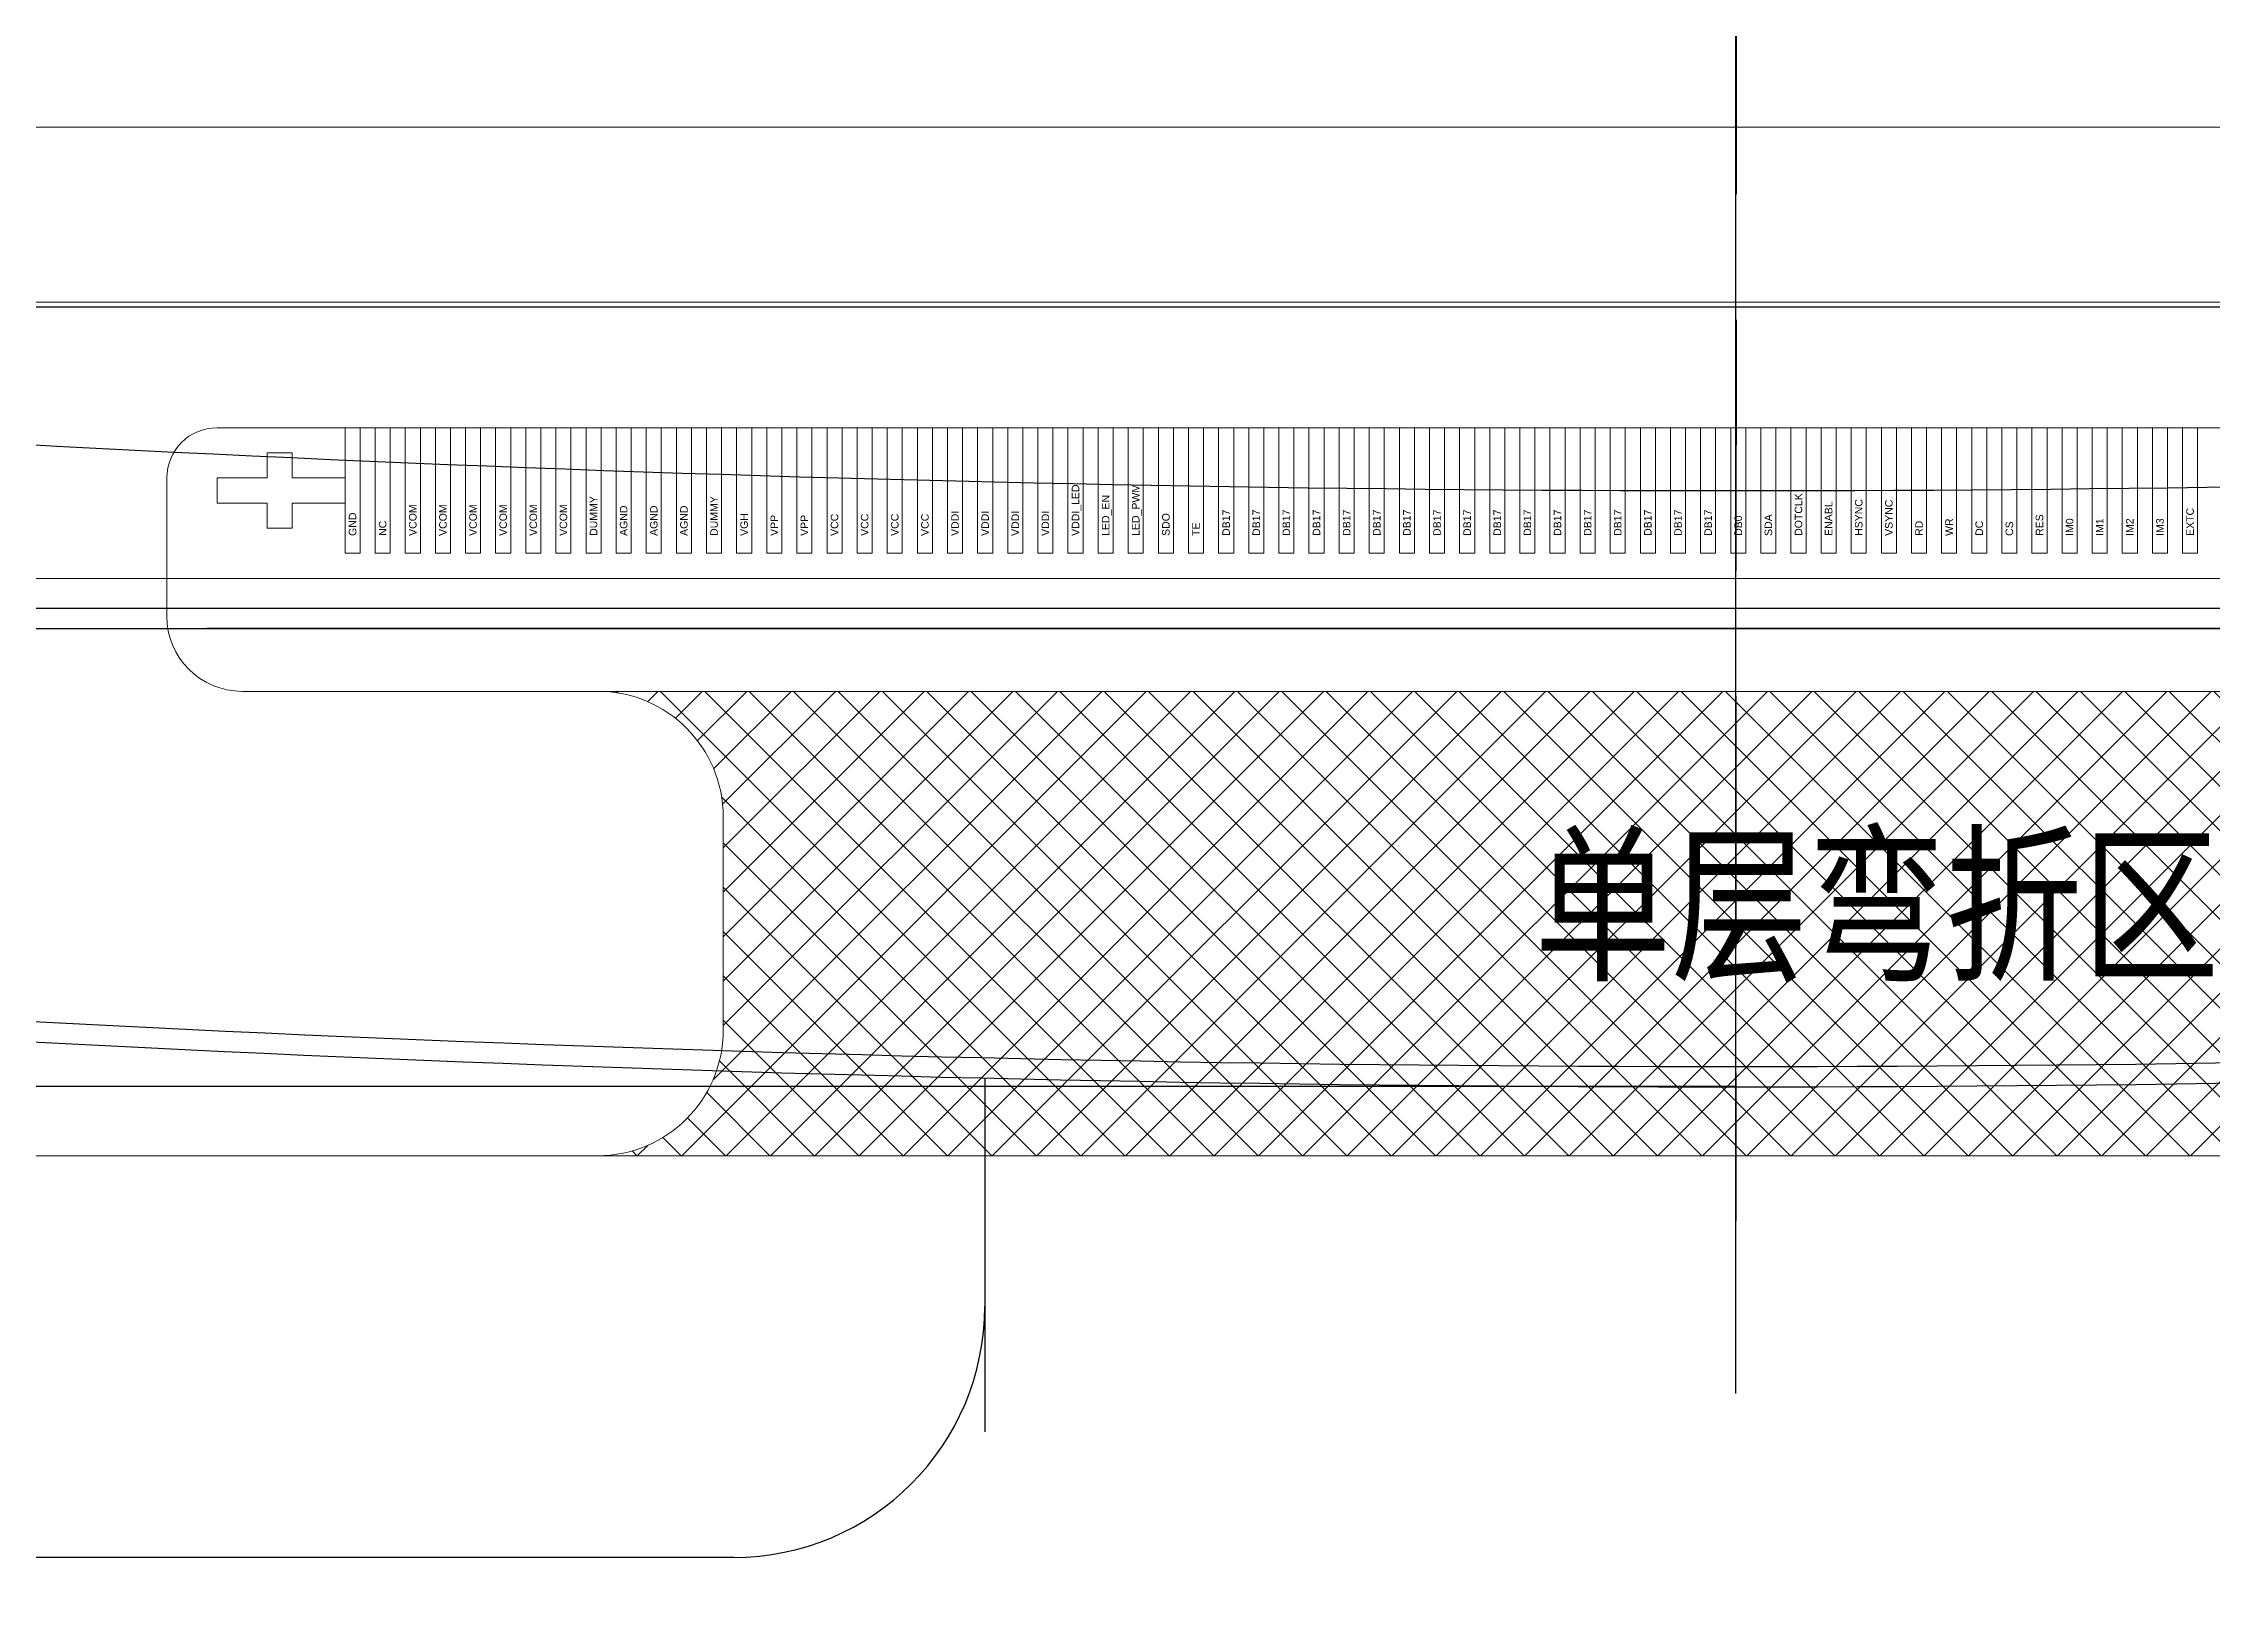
# Model space of a CAD drawing. Header units: inches. Extents: x 62 to 296, y 19 to 175.
# Drawn here: x 120.94 to 129.58, y 90.39 to 96.62 of the extents above; entities that cross this region are included whole.
import ezdxf

# ---------------------------------------------------------------- set-up
doc = ezdxf.new("R2010")
doc.units = ezdxf.units.IN
doc.header["$LTSCALE"] = 0.5
doc.header["$MEASUREMENT"] = 0
doc.linetypes.add('_DASH', pattern=[0.6, 0.4, -0.2])
doc.linetypes.add('CENTER', pattern=[22, 20, -1, 0, -1])
for name, color, linetype in [('02___PRT_ALL_AXES', 7, 'Continuous'), ('dim', 4, 'Continuous'), ('FPC', 3, 'Continuous'), ('标注', 3, 'Continuous')]:
    doc.layers.add(name, color=color, linetype=linetype)
doc.layers.add('DWG', color=7, linetype='Continuous', lineweight=18)
doc.layers.add('LCD', color=4, linetype='Continuous', lineweight=5)
doc.styles.add('RD', font='ROMAND.shx', dxfattribs={"width": 0.8})
doc.styles.get("Standard").update_dxf_attribs({"font": 'arial.ttf'})
doc.styles.add('宋体', font='')
doc.styles.get('宋体').set_extended_font_data('SimSun')
doc.dimstyles.new('ISO-25$0', dxfattribs={"dimtxt": 1.8, "dimasz": 1.5, "dimexe": 1, "dimexo": 0.625, "dimtad": 1, "dimdsep": 46, "dimtxsty": 'Standard', "dimcen": 2.5, "dimclrd": 3, "dimclre": 3, "dimclrt": 3, "dimadec": 0, "dimazin": 0, "dimtfac": 1, "dimtmove": 0, "dimatfit": 3, "dimfxl": 1, "dimarcsym": 0})

# ---------------------------------------------------------------- blocks, each defined once
blk = doc.blocks.new('*D64')
at = {"layer": 'Defpoints', "color": 0}
for p in [(127.6789, 133.5996), (83.042, 92.4662), (128.3002, 92.4662)]:
    blk.add_point(p, dxfattribs=at)
at = {"layer": '标注', "color": 3, "lineweight": -2}
for p, q in [((127.0539, 133.5996), (82.042, 133.5996)), ((83.042, 132.0996), (83.042, 93.9662)), ((127.6752, 92.4662), (82.042, 92.4662))]:
    blk.add_line(p, q, dxfattribs=at)
at = {"layer": '标注', "color": 3}
for points in [[(82.792, 132.0996), (83.292, 132.0996), (83.042, 133.5996)], [(82.792, 93.9662), (83.292, 93.9662), (83.042, 92.4662)]]:
    blk.add_solid(points, dxfattribs=at)
at = {"layer": '标注', "color": 3, "insert": (81.277, 113.0329), "char_height": 1.8, "attachment_point": 5, "rotation": 90, "style": '宋体'}
blk.add_mtext('41.13%%P0.05TP)', dxfattribs=at)
blk = doc.blocks.new('*D72')
at = {"layer": 'Defpoints', "color": 0}
for p in [(83.042, 92.4662), (83.0206, 69.7975), (123.2385, 69.7975)]:
    blk.add_point(p, dxfattribs=at)
at = {"layer": '标注', "color": 3, "lineweight": -2}
for p, q in [((82.417, 92.4662), (82.0206, 92.4662)), ((83.0206, 90.9662), (83.0206, 71.2975)), ((122.6135, 69.7975), (82.0206, 69.7975))]:
    blk.add_line(p, q, dxfattribs=at)
at = {"layer": '标注', "color": 3}
for points in [[(82.7706, 90.9662), (83.2706, 90.9662), (83.0206, 92.4662)], [(82.7706, 71.2975), (83.2706, 71.2975), (83.0206, 69.7975)]]:
    blk.add_solid(points, dxfattribs=at)
at = {"layer": '标注', "color": 3, "insert": (81.4956, 81.1319), "char_height": 1.8, "attachment_point": 5, "rotation": 90, "style": '宋体'}
blk.add_mtext('22.67', dxfattribs=at)

msp = doc.modelspace()

# ---------------------------------------------------------------- hatches: boundary and pattern name
h = msp.add_hatch()
h.set_pattern_fill('ANSI37', color=3, style=0)
h.paths.add_polyline_path([(132.14518, 92.19015, -0.4142136), (131.64518, 92.69015), (131.64518, 93.54016, -0.4142136), (132.14518, 94.04016), (123.14518, 94.04016, -0.4142136), (123.64518, 93.54016), (123.64518, 92.69015, -0.4142136), (123.14518, 92.19015)])
h.paths.add_polyline_path([(126.83843, 93.53057), (129.87279, 93.53057), (129.87279, 92.61856), (126.83843, 92.61856)], flags=24)

# ---------------------------------------------------------------- linework, layer by layer
at = {"color": 1, "linetype": '_DASH', "ltscale": 5}
msp.add_line((127.68854, 134.52046), (127.67886, 91.93078), dxfattribs=at)
at = {"color": 1, "linetype": 'CENTER'}
msp.add_line((127.67886, 91.24305), (127.67886, 134.06755), dxfattribs=at)
at = {"color": 7, "linetype": 'Continuous'}
msp.add_line((120.43047, 94.29015), (138.06647, 94.29015), dxfattribs=at)
for radius in [128.68645, 128.76742, 128.76742]:
    msp.add_arc((127.68692, 221.23215), radius, 265.4793877, 274.5206123, dxfattribs=at)
at = {"layer": '02___PRT_ALL_AXES', "color": 7, "linetype": 'Continuous'}
msp.add_arc((127.68692, 221.23215), 126.39242, 265.4793877, 274.5206123, dxfattribs=at)
at = {"layer": 'dim', "color": 0}
for p, q in [((141.10111, 95.57015), (114.25983, 95.57015)), ((138.06647, 94.37015), (117.29447, 94.37015)), ((138.06647, 94.29015), (121.58804, 94.29015))]:
    msp.add_line(p, q, dxfattribs=at)
at = {"layer": 'DWG', "color": 30, "lineweight": 0}
for p, q in [((121.62854, 95.09015), (133.74854, 95.09015)), ((121.42854, 94.89015), (121.42854, 94.34016)), ((121.72854, 94.04016), (123.14518, 94.04016)), ((123.14518, 94.04016), (132.14518, 94.04016)), ((123.64518, 93.54016), (123.64518, 92.69015)), ((118.03645, 92.19015), (132.14518, 92.19015))]:
    msp.add_line(p, q, dxfattribs=at)
for centre, radius, start, end in [((121.62854, 94.89015), 0.2, 90, 180), ((121.72854, 94.34016), 0.3, 180, 270), ((123.14518, 93.54016), 0.5, 0, 90), ((123.14518, 92.69015), 0.5, 270, 360)]:
    msp.add_arc(centre, radius, start, end, dxfattribs=at)
at = {"layer": 'FPC', "color": 2}
for p, q in [((124.68692, 92.49969), (124.68692, 91.09015)), ((123.68692, 90.59015), (118.53692, 90.59015))]:
    msp.add_line(p, q, dxfattribs=at)
msp.add_arc((123.68692, 91.59015), 1, 270, 0, dxfattribs=at)
at = {"layer": 'LCD', "color": 1}
for p, q in [((121.82854, 94.99015), (121.82854, 94.89015)), ((121.92854, 94.99015), (121.82854, 94.99015)), ((121.92854, 94.99015), (121.92854, 94.89015)), ((121.62854, 94.89015), (121.62854, 94.79015)), ((121.82854, 94.89015), (121.62854, 94.89015)), ((122.13854, 94.89015), (121.92854, 94.89015)), ((121.82854, 94.79015), (121.62854, 94.79015)), ((121.82854, 94.79015), (121.82854, 94.69015)), ((121.92854, 94.79015), (121.92854, 94.69015)), ((122.13854, 94.79015), (121.92854, 94.79015)), ((121.92854, 94.69015), (121.82854, 94.69015))]:
    msp.add_line(p, q, dxfattribs=at)
msp.add_lwpolyline([(117.80254, 131.62415), (137.57454, 131.62415, -0.4142136), (142.57454, 126.62415), (142.57454, 98.99015, -0.4142136), (138.07454, 94.49015), (117.30254, 94.49015, -0.4142136), (112.80254, 98.99015), (112.80254, 126.62415, -0.4142136)], format="xyb", close=True, dxfattribs=at)
for points in [[(120.11104, 96.28815), (135.26604, 96.28815), (135.26604, 95.59015), (120.11104, 95.59015)], [(122.13854, 95.09015), (122.19854, 95.09015), (122.19854, 94.59015), (122.13854, 94.59015)], [(122.25854, 95.09015), (122.31854, 95.09015), (122.31854, 94.59015), (122.25854, 94.59015)], [(122.37854, 95.09015), (122.43854, 95.09015), (122.43854, 94.59015), (122.37854, 94.59015)], [(122.49854, 95.09015), (122.55854, 95.09015), (122.55854, 94.59015), (122.49854, 94.59015)], [(122.61854, 95.09015), (122.67854, 95.09015), (122.67854, 94.59015), (122.61854, 94.59015)], [(122.73854, 95.09015), (122.79854, 95.09015), (122.79854, 94.59015), (122.73854, 94.59015)], [(122.85854, 95.09015), (122.91854, 95.09015), (122.91854, 94.59015), (122.85854, 94.59015)], [(122.97854, 95.09015), (123.03854, 95.09015), (123.03854, 94.59015), (122.97854, 94.59015)], [(123.09854, 95.09015), (123.15854, 95.09015), (123.15854, 94.59015), (123.09854, 94.59015)], [(123.21854, 95.09015), (123.27854, 95.09015), (123.27854, 94.59015), (123.21854, 94.59015)], [(123.33854, 95.09015), (123.39854, 95.09015), (123.39854, 94.59015), (123.33854, 94.59015)], [(123.45854, 95.09015), (123.51854, 95.09015), (123.51854, 94.59015), (123.45854, 94.59015)], [(123.57854, 95.09015), (123.63854, 95.09015), (123.63854, 94.59015), (123.57854, 94.59015)], [(123.69854, 95.09015), (123.75854, 95.09015), (123.75854, 94.59015), (123.69854, 94.59015)], [(123.81854, 95.09015), (123.87854, 95.09015), (123.87854, 94.59015), (123.81854, 94.59015)], [(123.93854, 95.09015), (123.99854, 95.09015), (123.99854, 94.59015), (123.93854, 94.59015)], [(124.05854, 95.09015), (124.11854, 95.09015), (124.11854, 94.59015), (124.05854, 94.59015)], [(124.17854, 95.09015), (124.23854, 95.09015), (124.23854, 94.59015), (124.17854, 94.59015)], [(124.29854, 95.09015), (124.35854, 95.09015), (124.35854, 94.59015), (124.29854, 94.59015)], [(124.41854, 95.09015), (124.47854, 95.09015), (124.47854, 94.59015), (124.41854, 94.59015)], [(124.53854, 95.09015), (124.59854, 95.09015), (124.59854, 94.59015), (124.53854, 94.59015)], [(124.65854, 95.09015), (124.71854, 95.09015), (124.71854, 94.59015), (124.65854, 94.59015)], [(124.77854, 95.09015), (124.83854, 95.09015), (124.83854, 94.59015), (124.77854, 94.59015)], [(124.89854, 95.09015), (124.95854, 95.09015), (124.95854, 94.59015), (124.89854, 94.59015)], [(125.01854, 95.09015), (125.07854, 95.09015), (125.07854, 94.59015), (125.01854, 94.59015)], [(125.13854, 95.09015), (125.19854, 95.09015), (125.19854, 94.59015), (125.13854, 94.59015)], [(125.25854, 95.09015), (125.31854, 95.09015), (125.31854, 94.59015), (125.25854, 94.59015)], [(125.37854, 95.09015), (125.43854, 95.09015), (125.43854, 94.59015), (125.37854, 94.59015)], [(125.49854, 95.09015), (125.55854, 95.09015), (125.55854, 94.59015), (125.49854, 94.59015)], [(125.61854, 95.09015), (125.67854, 95.09015), (125.67854, 94.59015), (125.61854, 94.59015)], [(125.73854, 95.09015), (125.79854, 95.09015), (125.79854, 94.59015), (125.73854, 94.59015)], [(125.85854, 95.09015), (125.91854, 95.09015), (125.91854, 94.59015), (125.85854, 94.59015)], [(125.97854, 95.09015), (126.03854, 95.09015), (126.03854, 94.59015), (125.97854, 94.59015)], [(126.09854, 95.09015), (126.15854, 95.09015), (126.15854, 94.59015), (126.09854, 94.59015)], [(126.21854, 95.09015), (126.27854, 95.09015), (126.27854, 94.59015), (126.21854, 94.59015)], [(126.33854, 95.09015), (126.39854, 95.09015), (126.39854, 94.59015), (126.33854, 94.59015)], [(126.45854, 95.09015), (126.51854, 95.09015), (126.51854, 94.59015), (126.45854, 94.59015)], [(126.57854, 95.09015), (126.63854, 95.09015), (126.63854, 94.59015), (126.57854, 94.59015)], [(126.69854, 95.09015), (126.75854, 95.09015), (126.75854, 94.59015), (126.69854, 94.59015)], [(126.81854, 95.09015), (126.87854, 95.09015), (126.87854, 94.59015), (126.81854, 94.59015)], [(126.93854, 95.09015), (126.99854, 95.09015), (126.99854, 94.59015), (126.93854, 94.59015)], [(127.05854, 95.09015), (127.11854, 95.09015), (127.11854, 94.59015), (127.05854, 94.59015)], [(127.17854, 95.09015), (127.23854, 95.09015), (127.23854, 94.59015), (127.17854, 94.59015)], [(127.29854, 95.09015), (127.35854, 95.09015), (127.35854, 94.59015), (127.29854, 94.59015)], [(127.41854, 95.09015), (127.47854, 95.09015), (127.47854, 94.59015), (127.41854, 94.59015)], [(127.53854, 95.09015), (127.59854, 95.09015), (127.59854, 94.59015), (127.53854, 94.59015)], [(127.65854, 95.09015), (127.71854, 95.09015), (127.71854, 94.59015), (127.65854, 94.59015)], [(127.77854, 95.09015), (127.83854, 95.09015), (127.83854, 94.59015), (127.77854, 94.59015)], [(127.89854, 95.09015), (127.95854, 95.09015), (127.95854, 94.59015), (127.89854, 94.59015)], [(128.01854, 95.09015), (128.07854, 95.09015), (128.07854, 94.59015), (128.01854, 94.59015)], [(128.13854, 95.09015), (128.19854, 95.09015), (128.19854, 94.59015), (128.13854, 94.59015)], [(128.25854, 95.09015), (128.31854, 95.09015), (128.31854, 94.59015), (128.25854, 94.59015)], [(128.37854, 95.09015), (128.43854, 95.09015), (128.43854, 94.59015), (128.37854, 94.59015)], [(128.49854, 95.09015), (128.55854, 95.09015), (128.55854, 94.59015), (128.49854, 94.59015)], [(128.61854, 95.09015), (128.67854, 95.09015), (128.67854, 94.59015), (128.61854, 94.59015)], [(128.73854, 95.09015), (128.79854, 95.09015), (128.79854, 94.59015), (128.73854, 94.59015)], [(128.85854, 95.09015), (128.91854, 95.09015), (128.91854, 94.59015), (128.85854, 94.59015)], [(128.97854, 95.09015), (129.03854, 95.09015), (129.03854, 94.59015), (128.97854, 94.59015)], [(129.09854, 95.09015), (129.15854, 95.09015), (129.15854, 94.59015), (129.09854, 94.59015)], [(129.21854, 95.09015), (129.27854, 95.09015), (129.27854, 94.59015), (129.21854, 94.59015)], [(129.33854, 95.09015), (129.39854, 95.09015), (129.39854, 94.59015), (129.33854, 94.59015)], [(129.45854, 95.09015), (129.51854, 95.09015), (129.51854, 94.59015), (129.45854, 94.59015)]]:
    msp.add_lwpolyline(points, close=True, dxfattribs=at)

# ---------------------------------------------------------------- texts
at = {"layer": 'FPC', "color": 3, "lineweight": 5, "insert": (126.87606, 93.43837), "char_height": 0.5, "width": 3.1668272, "attachment_point": 1, "style": 'RD'}
msp.add_mtext('{\\fSimSun|b0|i0|c134|p2;\\C0;单层弯折区}', dxfattribs=at)
at = {"layer": 'LCD', "color": 1, "char_height": 0.03, "width": 0.1337568, "attachment_point": 1, "rotation": 90}
for s, insert in [('DUMMY', (123.11344, 94.65935)), ('DUMMY', (123.59344, 94.65935)), ('VDDI_LED', (125.03344, 94.65935)), ('LED_EN', (125.15344, 94.65935)), ('LED_PWM', (125.27344, 94.65935)), ('DOTCLK', (127.91344, 94.65935)), ('ENABL', (128.03344, 94.65935)), ('HSYNC', (128.15344, 94.65935)), ('VSYNC', (128.27344, 94.65935)), ('GND', (122.15344, 94.65935)), ('NC', (122.27344, 94.65935)), ('VCOM', (122.39344, 94.65935)), ('VCOM', (122.51344, 94.65935)), ('VCOM', (122.63344, 94.65935)), ('VCOM', (122.75344, 94.65935)), ('VCOM', (122.87344, 94.65935)), ('VCOM', (122.99344, 94.65935)), ('AGND', (123.23344, 94.65935)), ('AGND', (123.35344, 94.65935)), ('AGND', (123.47344, 94.65935)), ('VGH', (123.71344, 94.65935)), ('VPP', (123.83344, 94.65935)), ('VPP', (123.95344, 94.65935)), ('VCC', (124.07344, 94.65935)), ('VCC', (124.19344, 94.65935)), ('VCC', (124.31344, 94.65935)), ('VCC', (124.43344, 94.65935)), ('VDDI', (124.55344, 94.65935)), ('VDDI', (124.67344, 94.65935)), ('VDDI', (124.79344, 94.65935)), ('VDDI', (124.91344, 94.65935)), ('SDO', (125.39344, 94.65935)), ('TE', (125.51344, 94.65935)), ('DB17', (125.63344, 94.65935)), ('DB17', (125.75344, 94.65935)), ('DB17', (125.87344, 94.65935)), ('DB17', (125.99344, 94.65935)), ('DB17', (126.11344, 94.65935)), ('DB17', (126.23344, 94.65935)), ('DB17', (126.35344, 94.65935)), ('DB17', (126.47344, 94.65935)), ('DB17', (126.59344, 94.65935)), ('DB17', (126.71344, 94.65935)), ('DB17', (126.83344, 94.65935)), ('DB17', (126.95344, 94.65935)), ('DB17', (127.07344, 94.65935)), ('DB17', (127.19344, 94.65935)), ('DB17', (127.31344, 94.65935)), ('DB17', (127.43344, 94.65935)), ('DB17', (127.55344, 94.65935)), ('DB0', (127.67344, 94.65935)), ('SDA', (127.79344, 94.65935)), ('RD', (128.39344, 94.65935)), ('WR', (128.51344, 94.65935)), ('DC', (128.63344, 94.65935)), ('CS', (128.75344, 94.65935)), ('RES', (128.87344, 94.65935)), ('IM0', (128.99344, 94.65935)), ('IM1', (129.11344, 94.65935)), ('IM2', (129.23344, 94.65935)), ('IM3', (129.35344, 94.65935)), ('EXTC', (129.47344, 94.65935))]:
    msp.add_mtext(s, dxfattribs=dict(at, insert=insert))

# ---------------------------------------------------------------- dimensions: what is measured, and where the dimension line sits
at = {"layer": '标注'}
dim = msp.add_linear_dim(base=(83.04196, 92.4662), p1=(127.67886, 133.59957), p2=(128.30019, 92.4662), angle=90, text='<>%%P0.05TP)', dimstyle='ISO-25$0', override={"dimtxsty": '宋体'}, dxfattribs=at)
dim.commit()
dim.dimension.update_dxf_attribs({"geometry": '*D64', "text_midpoint": (83.04196, 113.03288), "dimtype": 160})
dim = msp.add_linear_dim(base=(83.02061, 69.79751), p1=(83.04196, 92.4662), p2=(123.23854, 69.79751), angle=90, dimstyle='ISO-25$0', override={"dimtxsty": '宋体'}, dxfattribs=at)
dim.commit()
dim.dimension.update_dxf_attribs({"geometry": '*D72', "text_midpoint": (81.49561, 81.13185)})

doc.saveas('drawing.dxf')
